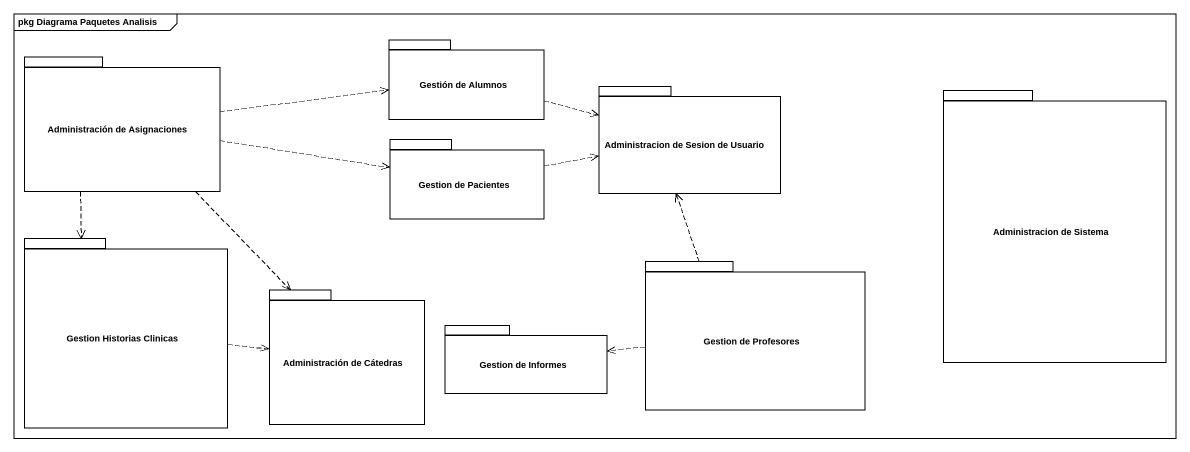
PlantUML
@startuml
mainframe pkg Diagrama Paquetes Analisis
package "Gestión de Alumnos" as Gestión_de_Alumnos {
}
package "Administración de Asignaciones" as Administración_de {
}
package "Administracion de Sesion de Usuario" as Administracion_de_Sesion_de {
}
package "Administracion de Sistema" as Administracion_de_Sistema {
}
package "Gestion de Pacientes" as Gestion_de_Pacientes {
}
package "Gestion Historias Clinicas" as Gestion_Historias_Clinicas {
}
package "Gestion de Profesores" as Gestion_de_Profesores {
}
package "Administración de Cátedras" as Administración_de_Cátedras {
}
package "Gestion de Informes" as Gestion_de_Informes {
}
Gestión_de_Alumnos .right.> Administracion_de_Sesion_de
Administración_de .right.> Gestión_de_Alumnos
Administración_de .right.> Gestion_de_Pacientes
Administración_de ..> Gestion_Historias_Clinicas
Administración_de ..> Administración_de_Cátedras
Gestion_de_Pacientes .right.> Administracion_de_Sesion_de
Gestion_Historias_Clinicas .right.> Administración_de_Cátedras
Gestion_de_Profesores .up.> Administracion_de_Sesion_de
Gestion_de_Profesores .left.> Gestion_de_Informes
@enduml
